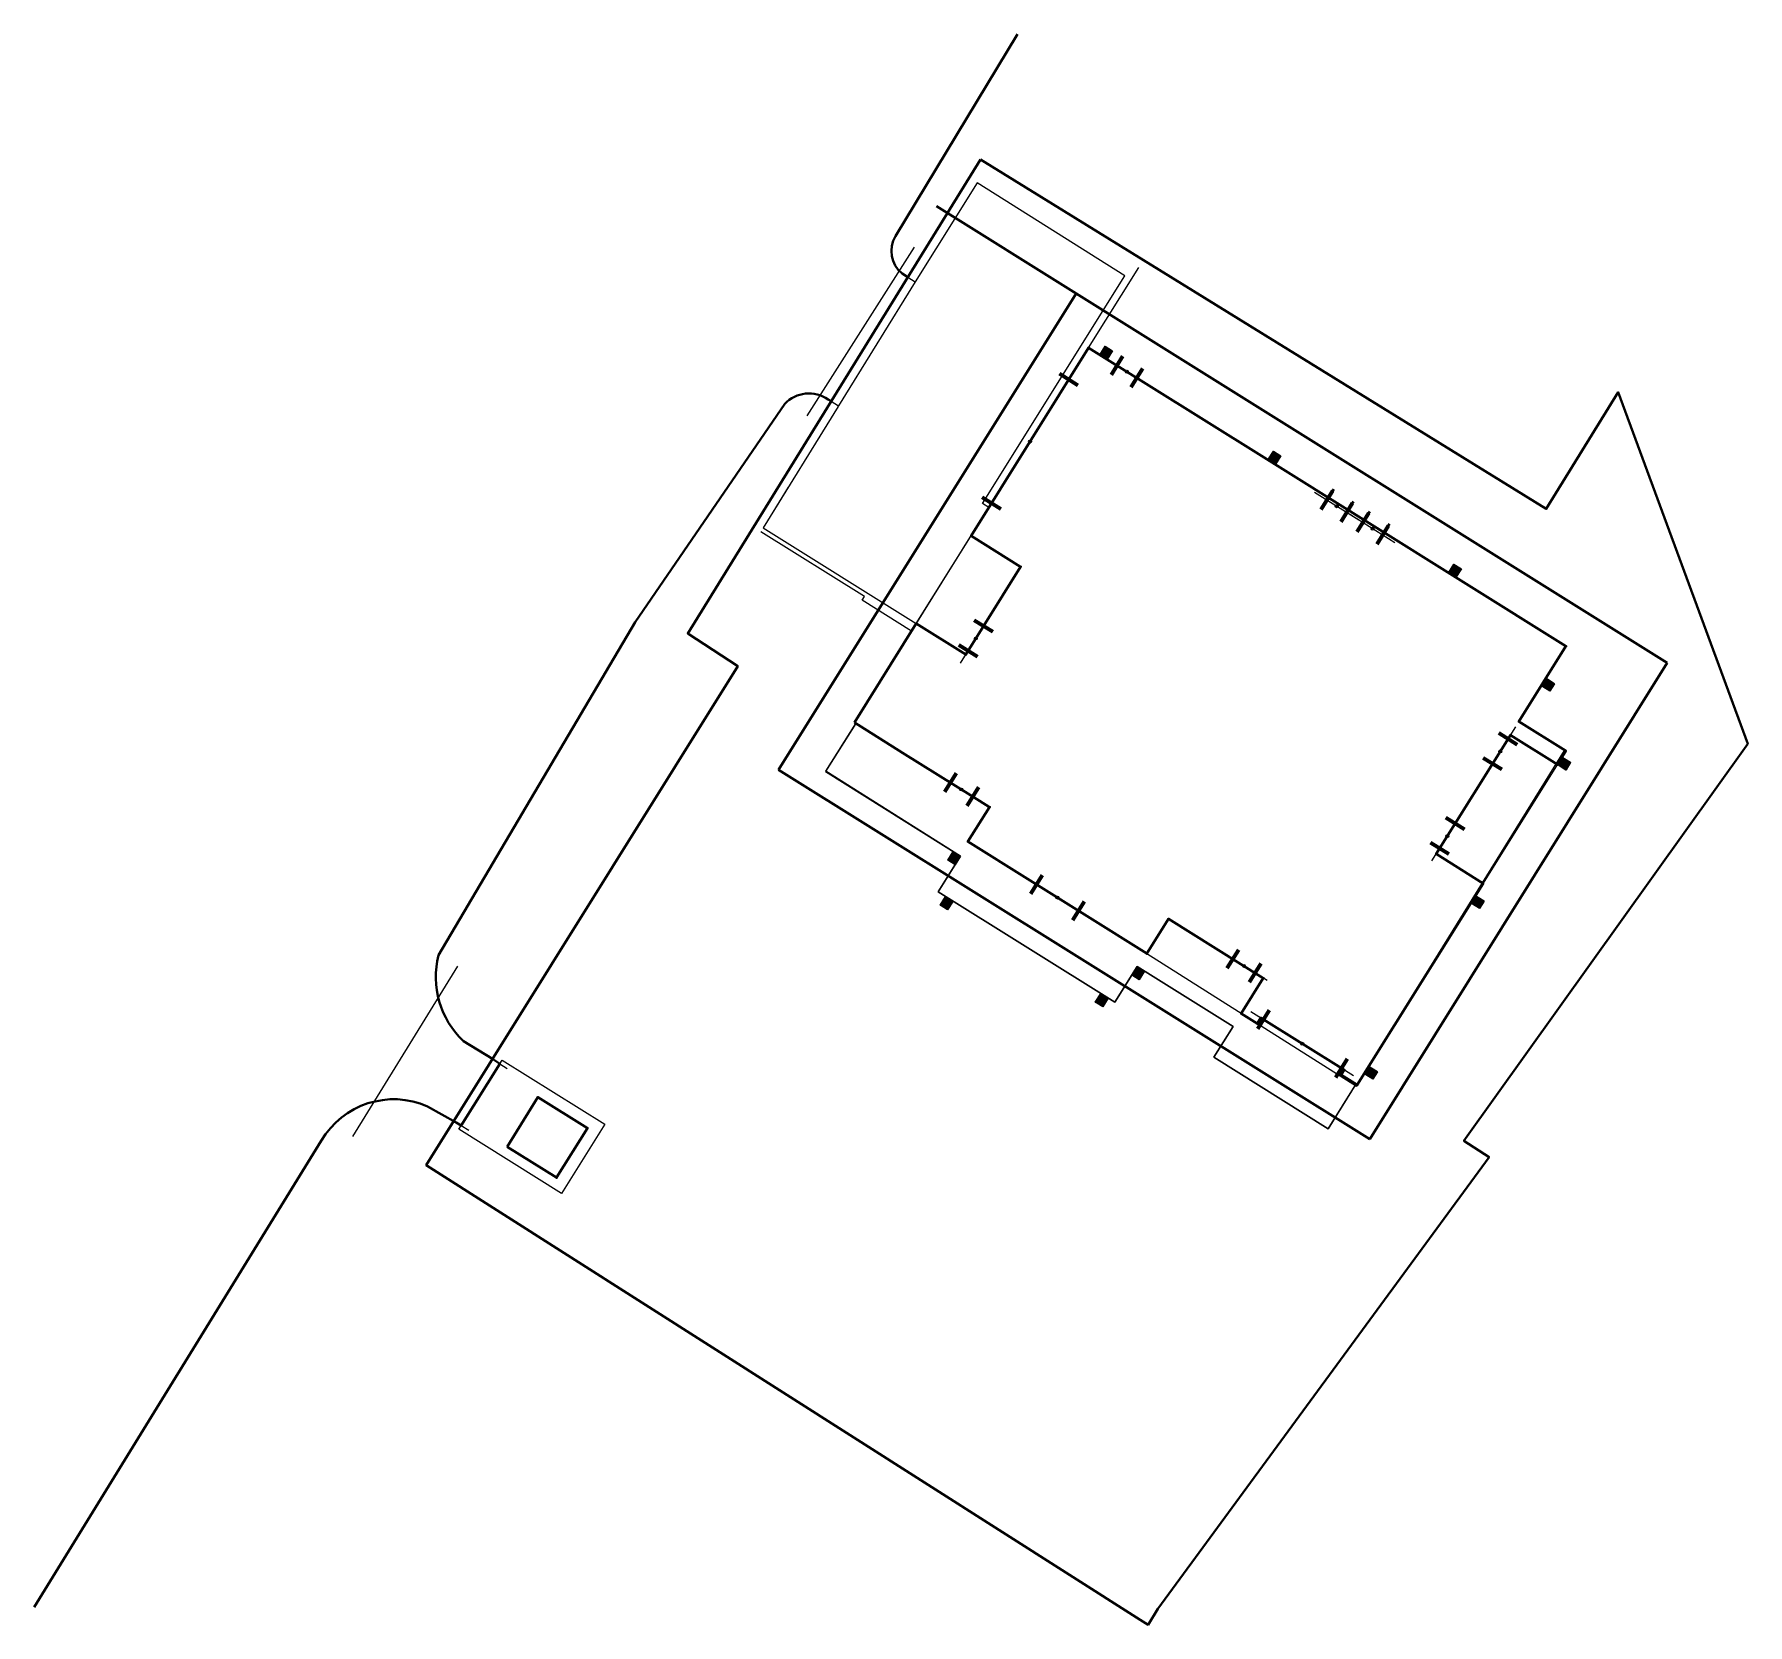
# Model space of a CAD drawing. Header units: millimetres. Extents: x -38123668 to 659, y -20516730 to 292.
# Drawn here: x -38123668 to -38064920, y -20516730 to -20462208 of the extents above.
import ezdxf

# ---------------------------------------------------------------- set-up
doc = ezdxf.new("R2010")
doc.units = ezdxf.units.MM
for name, color, linetype, lineweight in [('ГП_Сети канализации К2 ливневка_Ном._пера__180', 180, 'CONTINUOUS', 13), ('ГП_Сети канализации К2 ливневка_Ном._пера__4', 5, 'CONTINUOUS', 40), ('Дренаж_Ном._пера__20', 20, 'CONTINUOUS', 40), ('Новый_0-Жирная_Ном._пера__7', 7, 'CONTINUOUS', 25), ('Новый_0_Ном._пера__7', 7, 'CONTINUOUS', 25), ('Новый_Defpoints_Ном._пера__16', 16, 'CONTINUOUS', 20), ('Новый_Defpoints_Ном._пера__7', 7, 'CONTINUOUS', 25), ('Новый_ГП_БК_15.30_Ном._пера__206', 206, 'CONTINUOUS', 25), ('Новый_ГП_Граница участка_Ном._пера__1', 1, 'CONTINUOUS', 40), ('Новый_ГП_Дороги_проезды_Ном._пера__16', 16, 'CONTINUOUS', 20), ('Новый_ГП_Дороги_проезды_Ном._пера__251', 250, 'CONTINUOUS', 40), ('Новый_ГП_Здание сооружение_Ном._пера__16', 16, 'CONTINUOUS', 20), ('Новый_ГП_Здание сооружение_Ном._пера__22', 22, 'CONTINUOUS', 50), ('Новый_ГП_Сети канализации К2 ливневка_Ном._пера__7', 7, 'CONTINUOUS', 25), ('Новый_ГТ-сооружение_ ограждение_Ном._пера__19', 7, 'CONTINUOUS', 90)]:
    doc.layers.add(name, color=color, linetype=linetype, lineweight=lineweight)

msp = doc.modelspace()

# ---------------------------------------------------------------- hatches: boundary and pattern name
at = {"layer": 'ГП_Сети канализации К2 ливневка_Ном._пера__4', "linetype": 'CONTINUOUS', "lineweight": 40}
for points in [[(-38086882.29860399, -20473355.55117046), (-38087136.81715498, -20473196.76789175), (-38086951.0512106, -20472898.99800458), (-38086696.53265961, -20473057.78128328)], [(-38081115.0565187, -20476958.27142236), (-38081369.57506969, -20476799.48814365), (-38081183.80912531, -20476501.71825647), (-38080929.29057432, -20476660.50153518)], [(-38074923.90734003, -20480825.8008582), (-38075178.42589103, -20480667.01757949), (-38074992.65994665, -20480369.24769231), (-38074738.14139566, -20480528.03097102)], [(-38071999.54485312, -20484541.12106095), (-38071840.5498308, -20484286.7347302), (-38071542.93463258, -20484472.74840061), (-38071701.9296549, -20484727.13473137)], [(-38071448.5131473, -20487243.60564927), (-38071289.51812498, -20486989.21931852), (-38070991.90292675, -20487175.23298893), (-38071150.89794907, -20487429.61931968)], [(-38092092.79919333, -20490676.57700346), (-38092347.31774433, -20490517.79372476), (-38092161.55179995, -20490220.02383759), (-38091907.03324895, -20490378.80711629)], [(-38074415.52413989, -20491993.20299111), (-38074256.52911757, -20491738.81666036), (-38073958.91391934, -20491924.83033077), (-38074117.90894166, -20492179.21666152)], [(-38092352.67743567, -20492224.81511423), (-38092607.19598666, -20492066.03183553), (-38092421.43004228, -20491768.26194835), (-38092166.91149128, -20491927.04522706)], [(-38085783.23826755, -20494618.9706823), (-38086037.75681854, -20494460.18740359), (-38085851.99087416, -20494162.41751642), (-38085597.47232316, -20494321.20079512)], [(-38087034.98482824, -20495547.69331561), (-38087289.50337923, -20495388.91003691), (-38087103.73743486, -20495091.14014973), (-38086849.21888386, -20495249.92342843)], [(-38078071.15484363, -20497845.14427463), (-38077912.15982131, -20497590.75794388), (-38077614.54462308, -20497776.77161429), (-38077773.5396454, -20498031.15794504)]]:
    msp.add_hatch(color=151, dxfattribs=at).paths.add_polyline_path(points, flags=0)

# ---------------------------------------------------------------- linework, layer by layer
at = {"layer": 'ГП_Сети канализации К2 ливневка_Ном._пера__180', "color": 180, "linetype": 'CONTINUOUS', "lineweight": 13}
for points in [[(-38087136.81715498, -20473196.76789175), (-38086696.55380498, -20473057.68489038), (-38086882.29860399, -20473355.55117046), (-38086951.12127656, -20472898.95429342), (-38087136.81715498, -20473196.76789175), (-38086951.12127656, -20472898.95429342), (-38086696.55380498, -20473057.68489038), (-38086882.29860399, -20473355.55117046)], [(-38086882.29860399, -20473355.55117046), (-38087136.81715498, -20473196.76789175), (-38086951.0512106, -20472898.99800458), (-38086696.53265961, -20473057.78128328)], [(-38081369.57506969, -20476799.48814365), (-38080929.31171969, -20476660.40514227), (-38081115.0565187, -20476958.27142236), (-38081183.87919126, -20476501.67454531), (-38081369.57506969, -20476799.48814365), (-38081183.87919126, -20476501.67454531), (-38080929.31171969, -20476660.40514227), (-38081115.0565187, -20476958.27142236)], [(-38081115.0565187, -20476958.27142236), (-38081369.57506969, -20476799.48814365), (-38081183.80912531, -20476501.71825647), (-38080929.29057432, -20476660.50153518)], [(-38075178.42589103, -20480667.01757949), (-38074738.16254103, -20480527.93457811), (-38074923.90734003, -20480825.8008582), (-38074992.7300126, -20480369.20398115), (-38075178.42589103, -20480667.01757949), (-38074992.7300126, -20480369.20398115), (-38074738.16254103, -20480527.93457811), (-38074923.90734003, -20480825.8008582)], [(-38074923.90734003, -20480825.8008582), (-38075178.42589103, -20480667.01757949), (-38074992.65994665, -20480369.24769231), (-38074738.14139566, -20480528.03097102)], [(-38071999.54485312, -20484541.12106095), (-38071840.5498308, -20484286.7347302), (-38071542.93463258, -20484472.74840061), (-38071701.9296549, -20484727.13473137)], [(-38071840.5498308, -20484286.7347302), (-38071701.83324444, -20484727.11366621), (-38071999.54485312, -20484541.12106095), (-38071542.89086312, -20484472.67837106), (-38071840.5498308, -20484286.7347302), (-38071542.89086312, -20484472.67837106), (-38071701.83324444, -20484727.11366621), (-38071999.54485312, -20484541.12106095)], [(-38071448.5131473, -20487243.60564927), (-38071289.51812498, -20486989.21931852), (-38070991.90292675, -20487175.23298893), (-38071150.89794907, -20487429.61931968)], [(-38071289.51812498, -20486989.21931852), (-38071150.80153861, -20487429.59825453), (-38071448.5131473, -20487243.60564927), (-38070991.8591573, -20487175.16295937), (-38071289.51812498, -20486989.21931852), (-38070991.8591573, -20487175.16295937), (-38071150.80153861, -20487429.59825453), (-38071448.5131473, -20487243.60564927)], [(-38092347.31774433, -20490517.79372476), (-38091907.05439433, -20490378.71072339), (-38092092.79919333, -20490676.57700346), (-38092161.6218659, -20490219.98012643), (-38092347.31774433, -20490517.79372476), (-38092161.6218659, -20490219.98012643), (-38091907.05439433, -20490378.71072339), (-38092092.79919333, -20490676.57700346)], [(-38092092.79919333, -20490676.57700346), (-38092347.31774433, -20490517.79372476), (-38092161.55179995, -20490220.02383759), (-38091907.03324895, -20490378.80711629)], [(-38074415.52413989, -20491993.20299111), (-38074256.52911757, -20491738.81666036), (-38073958.91391934, -20491924.83033077), (-38074117.90894166, -20492179.21666152)], [(-38074256.52911757, -20491738.81666036), (-38074117.8125312, -20492179.19559637), (-38074415.52413989, -20491993.20299111), (-38073958.87014989, -20491924.76030122), (-38074256.52911757, -20491738.81666036), (-38073958.87014989, -20491924.76030122), (-38074117.8125312, -20492179.19559637), (-38074415.52413989, -20491993.20299111)], [(-38092607.19598666, -20492066.03183553), (-38092166.93263666, -20491926.94883415), (-38092352.67743567, -20492224.81511423), (-38092421.50010823, -20491768.2182372), (-38092607.19598666, -20492066.03183553), (-38092421.50010823, -20491768.2182372), (-38092166.93263666, -20491926.94883415), (-38092352.67743567, -20492224.81511423)], [(-38092352.67743567, -20492224.81511423), (-38092607.19598666, -20492066.03183553), (-38092421.43004228, -20491768.26194835), (-38092166.91149128, -20491927.04522706)], [(-38086037.75681854, -20494460.18740359), (-38085597.49346854, -20494321.10440222), (-38085783.23826755, -20494618.9706823), (-38085852.06094012, -20494162.37380526), (-38086037.75681854, -20494460.18740359), (-38085852.06094012, -20494162.37380526), (-38085597.49346854, -20494321.10440222), (-38085783.23826755, -20494618.9706823)], [(-38085783.23826755, -20494618.9706823), (-38086037.75681854, -20494460.18740359), (-38085851.99087416, -20494162.41751642), (-38085597.47232316, -20494321.20079512)], [(-38087289.50337923, -20495388.91003691), (-38086849.24002924, -20495249.82703553), (-38087034.98482824, -20495547.69331561), (-38087103.80750081, -20495091.09643857), (-38087289.50337923, -20495388.91003691), (-38087103.80750081, -20495091.09643857), (-38086849.24002924, -20495249.82703553), (-38087034.98482824, -20495547.69331561)], [(-38087034.98482824, -20495547.69331561), (-38087289.50337923, -20495388.91003691), (-38087103.73743486, -20495091.14014973), (-38086849.21888386, -20495249.92342843)], [(-38078071.15484363, -20497845.14427463), (-38077912.15982131, -20497590.75794388), (-38077614.54462308, -20497776.77161429), (-38077773.5396454, -20498031.15794504)], [(-38077912.15982131, -20497590.75794388), (-38077773.44323494, -20498031.13687989), (-38078071.15484363, -20497845.14427463), (-38077614.50085362, -20497776.70158473), (-38077912.15982131, -20497590.75794388), (-38077614.50085362, -20497776.70158473), (-38077773.44323494, -20498031.13687989), (-38078071.15484363, -20497845.14427463)]]:
    msp.add_lwpolyline(points, close=True, dxfattribs=at)
at = {"layer": 'Дренаж_Ном._пера__20', "color": 20, "linetype": 'CONTINUOUS', "lineweight": 40}
for p, q in [((-38087947.63064105, -20471097.0729771), (-38092730.05819389, -20468106.18410055)), ((-38087947.63064105, -20471097.0729771), (-38098148.57504783, -20487421.99169039)), ((-38067681.08228782, -20483761.02165721), (-38087947.63064105, -20471097.0729771)), ((-38077880.0929819, -20500087.15262013), (-38067681.08228782, -20483761.02165721)), ((-38098148.57504783, -20487421.99169039), (-38077880.0929819, -20500087.15262013))]:
    msp.add_line(p, q, dxfattribs=at)
at = {"layer": 'Новый_0-Жирная_Ном._пера__7', "color": 7, "linetype": 'CONTINUOUS', "lineweight": 25}
for p, q in [((-38097172.77851697, -20475291.89992355), (-38093485.89016066, -20469507.49638885)), ((-38112746.661705, -20499989.97210785), (-38109140.95349778, -20494153.05270488))]:
    msp.add_line(p, q, dxfattribs=at)
at = {"layer": 'Новый_0_Ном._пера__7', "color": 7, "linetype": 'CONTINUOUS', "lineweight": 25}
for p, q in [((-38093720.31885498, -20470534.6641469), (-38093465.03195374, -20470692.23507713)), ((-38096347.47309832, -20474791.02072259), (-38096092.18619715, -20474948.59165297)), ((-38107702.83675075, -20497500.39698203), (-38107449.51540346, -20497658.62302823)), ((-38109027.64191788, -20499620.31330754), (-38108773.32866802, -20499779.15923497))]:
    msp.add_line(p, q, dxfattribs=at)
at = {"layer": 'Новый_Defpoints_Ном._пера__16', "color": 16, "linetype": 'CONTINUOUS', "lineweight": 20}
msp.add_lwpolyline([(-38078309.61724357, -20498226.8655478), (-38078351.96344152, -20498200.09497941), (-38079305.75278658, -20499726.46787741), (-38083223.82484971, -20497278.34897031), (-38082561.15960894, -20496218.50837316), (-38085851.99087416, -20494162.41751642), (-38086620.57677092, -20495392.46541576), (-38092675.42885713, -20491608.97389558), (-38091907.03324895, -20490378.80711629), (-38096527.70845132, -20487470.61277854), (-38095504.03095582, -20485831.75237061), (-38095546.28389933, -20485805.01388862), (-38087517.67092045, -20472957.63268515), (-38071150.8305275, -20483184.77265894), (-38072766.64727196, -20485770.61957967), (-38071157.14162709, -20486777.30485146)], close=True, dxfattribs=at)
at = {"layer": 'Новый_Defpoints_Ном._пера__7', "color": 7, "linetype": 'CONTINUOUS', "lineweight": 25}
for points in [[(-38085449.1067379, -20474250.5403538), (-38086975.74025633, -20473296.94561153)], [(-38091115.35823736, -20478715.43301397), (-38087936.5697504, -20473626.70561713)], [(-38078251.2917764, -20478866.153778), (-38079777.92529483, -20477912.55903573)], [(-38077017.38075361, -20479637.18719212), (-38078544.01427204, -20478683.59244985)], [(-38091916.06662206, -20483769.76221077), (-38090856.5102729, -20482073.50517431)], [(-38073935.36523013, -20487641.38461052), (-38072875.80888096, -20485945.12757406)], [(-38091072.91165867, -20488600.3919707), (-38092684.35693611, -20487593.81642497)], [(-38075748.55749685, -20490544.09284813), (-38074689.00114769, -20488847.83581168)], [(-38087442.99431215, -20492519.33502452), (-38089732.97681478, -20491088.88609406)], [(-38081392.0794607, -20494650.47324802), (-38083003.52473814, -20493643.8977023)], [(-38078432.76585006, -20497913.49899045), (-38081952.47570522, -20495714.85536721)]]:
    msp.add_lwpolyline(points, dxfattribs=at)
for centre in [(-38086212.42349712, -20473773.74298266), (-38089525.96399388, -20476171.06931555), (-38079014.60853562, -20478389.35640686), (-38077780.69751283, -20479160.38982099), (-38091386.28844748, -20482921.63369254), (-38073405.58705554, -20486793.25609229), (-38091878.63429739, -20488097.10419784), (-38075218.77932227, -20489695.9643299), (-38088587.98556346, -20491804.11055929), (-38082197.80209943, -20494147.18547516), (-38080192.62077764, -20496814.17717883)]:
    msp.add_circle(centre, 50.00000000291038, dxfattribs=at)
at = {"layer": 'Новый_ГП_БК_15.30_Ном._пера__206', "color": 206, "linetype": 'CONTINUOUS', "lineweight": 25}
msp.add_line((-38087518.15714293, -20472957.32885963), (-38085799.8558133, -20470205.89643226), dxfattribs=at)
for points in [[(-38096347.47309832, -20474791.02072259), (-38093720.31885498, -20470534.6641469)], [(-38098337.42555468, -20478586.19280548), (-38097812.74900765, -20477736.14356428)], [(-38093585.97050408, -20482667.85655854), (-38095282.2085274, -20481607.92906088), (-38095202.44354469, -20481480.46161073), (-38098753.79135344, -20479260.77103506)]]:
    msp.add_lwpolyline(points, dxfattribs=at)
msp.add_lwpolyline([(-38107624.49138529, -20497372.38207038), (-38104106.02419395, -20499571.28119086), (-38105589.60546683, -20501945.50752851), (-38109107.02982585, -20499747.49749343)], close=True, dxfattribs=at)
at = {"layer": 'Новый_ГП_Граница участка_Ном._пера__1', "color": 1, "linetype": 'CONTINUOUS', "lineweight": 40}
msp.add_lwpolyline([(-38091230, -20466500), (-38071830, -20478480), (-38069360, -20474480), (-38064919.99999999, -20486530), (-38074650, -20500140), (-38073790, -20500700), (-38085150, -20516190), (-38085480, -20516730), (-38085750, -20516560), (-38110230, -20500980), (-38099550, -20483870), (-38101260, -20482750)], close=True, dxfattribs=at)
at = {"layer": 'Новый_ГП_Дороги_проезды_Ном._пера__16', "color": 16, "linetype": 'CONTINUOUS', "lineweight": 20}
msp.add_lwpolyline([(-38096101.86758629, -20474964.2768547), (-38098675.0092488, -20479133.12551031), (-38093426.75881431, -20482413.06458455), (-38090937.44267334, -20478429.28949968), (-38091157.83980038, -20478291.35811877), (-38086271.55828611, -20470488.50029733), (-38091336.24908611, -20467295.73107845), (-38093466.50954303, -20470694.62897803), (-38093465.52449483, -20470693.03306246), (-38096092.18619715, -20474948.59165297)], close=True, dxfattribs=at)
at = {"layer": 'Новый_ГП_Дороги_проезды_Ном._пера__251', "color": 250, "linetype": 'CONTINUOUS', "lineweight": 40}
for points in [[(-38089951.44803393, -20462208.36416063), (-38094138.11803493, -20469125.47037647, 0.372190814880663), (-38093913.51754484, -20470413.6612583), (-38093720.31885498, -20470534.6641469)], [(-38096347.47309832, -20474791.02072259), (-38096449.98209137, -20474726.35894588, 0.372190814877489), (-38097939.44005606, -20474881.0957824), (-38103062.54086923, -20482356.47382881), (-38109808.55501391, -20493777.6372581, 0.2717464380357164), (-38108953.43661908, -20496721.79920543), (-38107955.43717536, -20497336.01405155), (-38107703.95976356, -20497499.69517453), (-38109027.641918, -20499620.31330773), (-38109197.25169025, -20499514.32965576), (-38110181.93124501, -20498959.92871861, 0.3802423483854936), (-38113828.21286526, -20500138.85160245), (-38123667.56902851, -20516132.16871526)]]:
    msp.add_lwpolyline(points, format="xyb", dxfattribs=at)
at = {"layer": 'Новый_ГП_Здание сооружение_Ном._пера__16', "color": 16, "linetype": 'CONTINUOUS', "lineweight": 20}
msp.add_lwpolyline([(-38095504.03097471, -20485831.75240084), (-38096537.37591834, -20487485.44785402), (-38091907.03324895, -20490378.80711629), (-38092066.14314588, -20490633.13776664), (-38092675.42885713, -20491608.46900817), (-38086620.57677092, -20495392.46541576), (-38085851.99087416, -20494162.41751642), (-38082561.56307978, -20496218.50484827), (-38083223.75277073, -20497278.22976652), (-38079305.75278658, -20499726.46787741), (-38078378.59933291, -20498242.71621389), (-38078887.42461435, -20497924.76686595), (-38078755.1814525, -20497713.12998595), (-38081613.10822667, -20495927.28223324), (-38081734.76524999, -20496121.97099436), (-38082286.00986278, -20495777.51523991), (-38081528.20956764, -20494564.81466726), (-38084777.3892798, -20492537.01945014), (-38085518.09931357, -20493722.47702896), (-38091657.97071287, -20489885.89327112), (-38090916.09006341, -20488698.6291186)], close=True, dxfattribs=at)
at = {"layer": 'Новый_ГП_Здание сооружение_Ном._пера__22', "color": 22, "linetype": 'CONTINUOUS', "lineweight": 50}
for p, q in [((-38079269.62904411, -20478052.15722961), (-38079110.65351215, -20477797.74314733)), ((-38078591.19067032, -20478476.09249456), (-38078432.21513836, -20478221.67841227)), ((-38078035.71795648, -20478823.1903021), (-38077876.74242453, -20478568.77621981)), ((-38077357.27958269, -20479247.12556703), (-38077198.30405074, -20478992.71148475))]:
    msp.add_line(p, q, dxfattribs=at)
for points in [[(-38095546.43485656, -20485805.2554707), (-38093897.01567043, -20486835.92704414), (-38091471.59818249, -20488351.49624716), (-38090916.0900934, -20488698.62909986), (-38091657.98172859, -20489885.88638774), (-38085518.09931357, -20493722.47702896), (-38084777.3892798, -20492537.01945014), (-38081528.21008937, -20494564.81434125), (-38082286.00986278, -20495777.51523991), (-38081734.45031281, -20496121.47032382), (-38081613.10822667, -20495927.28223324), (-38078755.1814525, -20497713.12998595), (-38078861.15713809, -20497882.72663322), (-38078309.70267348, -20498226.81224294), (-38074414.72614078, -20491994.98954797), (-38073990.86052747, -20491315.21946989), (-38075602.15133793, -20490308.37322542), (-38073058.5303356, -20486237.73287566), (-38071446.73126315, -20487244.89671748), (-38071157.14137429, -20486777.30444328), (-38072767.07882831, -20485771.31021398), (-38071150.83050338, -20483184.77267401), (-38081497.01771589, -20476719.75542208), (-38087518.15696588, -20472957.32897027), (-38091544.69886289, -20479403.02399198), (-38089849.45036297, -20480462.33294776), (-38091730.66210105, -20483472.90099135), (-38093426.75756026, -20482413.06257767)], [(-38107459.20138612, -20500342.76521439), (-38106400.44707227, -20498645.99198205), (-38104703.87824918, -20499704.47920499), (-38105762.26155252, -20501401.25243733)]]:
    msp.add_lwpolyline(points, close=True, dxfattribs=at)
at = {"layer": 'Новый_ГП_Сети канализации К2 ливневка_Ном._пера__7', "color": 7, "linetype": 'CONTINUOUS', "lineweight": 25}
msp.add_lwpolyline([(-38087518.15769154, -20472957.32894158), (-38091201.09258017, -20478851.26272744), (-38091218.05113562, -20478840.66560635), (-38095546.43485656, -20485805.2554707), (-38090917.05793846, -20488698.01186421), (-38091658.94508679, -20489885.27913999), (-38085518.12075172, -20493722.50678259), (-38078336.19514363, -20498269.21368724), (-38071203.49440498, -20486760.14798148), (-38072772.38238252, -20485779.79767237), (-38071150.8305515, -20483184.77307077)], close=True, dxfattribs=at)
at = {"layer": 'Новый_ГТ-сооружение_ ограждение_Ном._пера__19', "color": 7, "linetype": 'CONTINUOUS', "lineweight": 90}
for p, q in [((-38086353.00796767, -20473243.78803508), (-38086750.36399351, -20473879.87622765)), ((-38087883.41217396, -20474249.43790578), (-38088519.50036653, -20473852.08187995)), ((-38085674.48619703, -20473667.60774108), (-38086071.82638938, -20474303.70582408)), ((-38090532.42562465, -20478490.05355484), (-38091168.52370765, -20478092.71336249)), ((-38079155.19300617, -20477859.40145928), (-38079552.54903201, -20478495.48965186)), ((-38078476.67123553, -20478283.22116528), (-38078874.01142787, -20478919.31924829)), ((-38077921.28198339, -20478630.4348734), (-38078318.63800923, -20479266.52306598)), ((-38077242.76021275, -20479054.25457941), (-38077640.10040509, -20479690.35266241)), ((-38090803.35269645, -20482696.23746297), (-38091439.44088902, -20482298.88143713)), ((-38091333.13400934, -20483544.38275163), (-38091969.23209235, -20483147.04255928)), ((-38072822.65130451, -20486567.85986272), (-38073458.73949709, -20486170.50383688)), ((-38073352.4326174, -20487416.00515138), (-38073988.53070042, -20487018.66495903)), ((-38092061.62464747, -20487540.65884853), (-38092458.9806733, -20488176.7470411)), ((-38091298.29111781, -20488017.45935798), (-38091695.63131015, -20488653.55744098)), ((-38074635.84357124, -20489470.56810033), (-38075271.93176381, -20489073.2120745)), ((-38075165.62488413, -20490318.71338899), (-38075801.72296713, -20489921.37319665)), ((-38089110.24452613, -20491035.72851761), (-38089507.60055196, -20491671.81671019)), ((-38087668.37377129, -20491936.40241181), (-38088065.71396364, -20492572.50049481)), ((-38082380.7924495, -20493590.74012585), (-38082778.14847533, -20494226.82831842)), ((-38081617.45891984, -20494067.5406353), (-38082014.79911219, -20494703.6387183)), ((-38081329.74341656, -20495661.69779076), (-38081727.0994424, -20496297.78598334)), ((-38078658.14530919, -20497330.56637773), (-38079055.48550154, -20497966.66446073))]:
    msp.add_line(p, q, dxfattribs=at)

doc.saveas('drawing.dxf')
